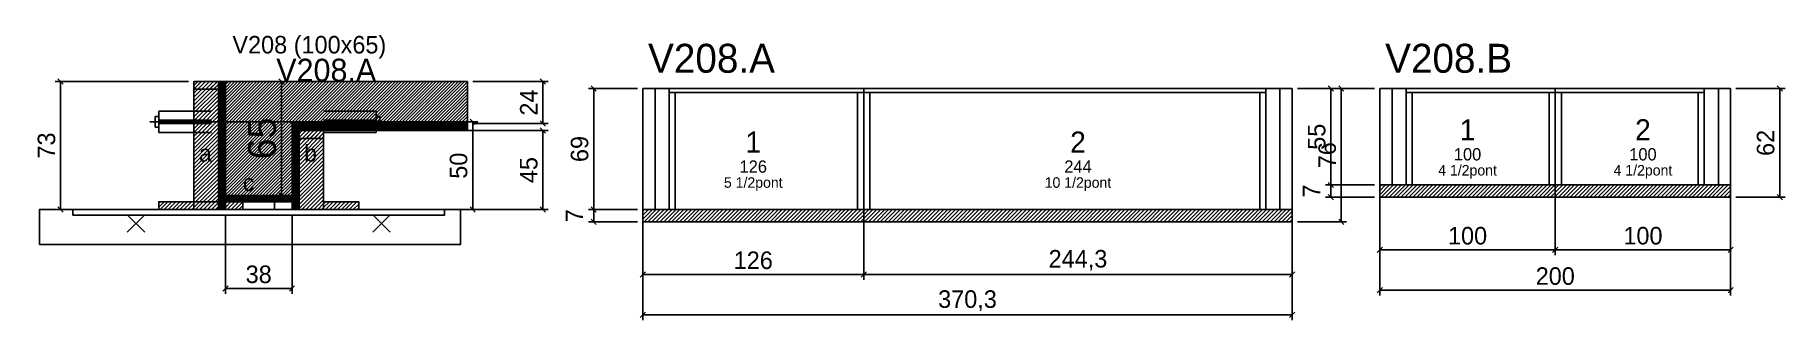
# Model space of a CAD drawing. Extents: x -69 to 929, y -132 to 31.
import ezdxf
from ezdxf.enums import TextEntityAlignment as Align

# ---------------------------------------------------------------- set-up
doc = ezdxf.new("R2010")
doc.units = 0
for name, color, linetype in [('5', 5, 'Continuous'), ('barrote', 126, 'Continuous'), ('CONCRETO', 251, 'Continuous'), ('COTA', 241, 'Continuous'), ('Cota Seção (2x)', 241, 'Continuous'), ('detalhes', 7, 'Continuous'), ('Hachura', 251, 'Continuous'), ('Madeira', 126, 'Continuous'), ('NOMENCLATURA', 7, 'Continuous'), ('Painéis', 200, 'Continuous'), ('presilha', 224, 'Continuous'), ('SARR_2.2x7', 40, 'Continuous'), ('SARR_3.5x7', 81, 'Continuous'), ('SCO-___-LAJ', 224, 'Continuous'), ('TENSOR', 224, 'Continuous'), ('texto', 7, 'Continuous'), ('Texto Seção', 7, 'Continuous')]:
    doc.layers.add(name, color=color, linetype=linetype)
doc.dimstyles.new('PAINEL', dxfattribs={"dimtxt": 10, "dimasz": 3, "dimexe": 3, "dimexo": 3, "dimgap": 3, "dimtad": 1, "dimblk": 'OBLIQUE', "dimblk1": 'OBLIQUE', "dimcen": 2.5, "dimclrd": 4, "dimclre": 4, "dimclrt": 240, "dimazin": 3, "dimtfac": 1, "dimtmove": 0, "dimatfit": 3})
doc.dimstyles.new('SECAO2X', dxfattribs={"dimtxt": 16, "dimasz": 3, "dimexe": 3, "dimexo": 3, "dimgap": 3, "dimtad": 1, "dimblk": 'OBLIQUE', "dimblk1": 'OBLIQUE', "dimcen": 2.5, "dimclrd": 4, "dimclre": 4, "dimclrt": 240, "dimazin": 3, "dimtfac": 1, "dimtmove": 0, "dimatfit": 3})

# ---------------------------------------------------------------- blocks, each defined once
blk = doc.blocks.new('_OBLIQUE')
at = {"color": 0, "linetype": 'BYBLOCK'}
blk.add_line((-0.5, -0.5), (0.5, 0.5), dxfattribs=at)

msp = doc.modelspace()

# ---------------------------------------------------------------- hatches: boundary and pattern name
at = {"layer": 'COTA'}
h = msp.add_hatch(dxfattribs=at)
h.set_pattern_fill('ANSI31', scale=0.4)
h.paths.add_polyline_path([(40, -61), (40, 4), (178, 4), (178, -20), (78, -20), (78, -61)])
h = msp.add_hatch(dxfattribs=at)
h.set_pattern_fill('ANSI31', scale=0.5)
h.paths.add_polyline_path([(698.3, -62), (798.3, -62), (798.3, -55), (698.3, -55)])
h = msp.add_hatch(dxfattribs=at)
h.set_pattern_fill('ANSI31', scale=0.5)
h.paths.add_polyline_path([(798.3, -62), (898.3, -62), (898.3, -55), (798.3, -55)])
h = msp.add_hatch(dxfattribs=at)
h.set_pattern_fill('ANSI31', scale=0.5)
h.paths.add_polyline_path([(278, -76), (404, -76), (404, -69), (278, -69)])
h = msp.add_hatch(dxfattribs=at)
h.set_pattern_fill('ANSI31', scale=0.5)
h.paths.add_polyline_path([(404, -76), (648.3, -76), (648.3, -69), (404, -69)])
at = {"layer": 'Hachura'}
h = msp.add_hatch(dxfattribs=at)
h.set_pattern_fill('ANSI31', scale=0.5)
h.paths.add_polyline_path([(22, -69), (36, -69), (36, 4), (22, 4)])
h = msp.add_hatch(dxfattribs=at)
h.set_pattern_fill('ANSI31', scale=0.5)
h.paths.add_polyline_path([(22, -0.4), (36, -0.4), (36, 4), (22, 4)])
h = msp.add_hatch(dxfattribs=at)
h.set_pattern_fill('SOLID')
h.paths.add_polyline_path([(36, -69), (40, -69), (40, 4), (36, 4)])
h = msp.add_hatch(dxfattribs=at)
h.set_pattern_fill('SOLID')
h.paths.add_polyline_path([(78, -24), (178, -24), (178, -20), (78, -20)])
h = msp.add_hatch(dxfattribs=at)
h.set_pattern_fill('SOLID')
h.paths.add_polyline_path([(78, -69), (82, -69), (82, -24), (78, -24)])
h = msp.add_hatch(dxfattribs=at)
h.set_pattern_fill('ANSI31', scale=0.5)
h.paths.add_polyline_path([(82, -69), (96, -69), (96, -24), (82, -24)])
h = msp.add_hatch(dxfattribs=at)
h.set_pattern_fill('ANSI31', scale=0.5)
h.paths.add_polyline_path([(82, -28.4), (96, -28.4), (96, -24), (82, -24)])
h = msp.add_hatch(dxfattribs=at)
h.set_pattern_fill('ANSI31', scale=0.5)
h.paths.add_polyline_path([(2, -69), (22, -69), (22, -64.6), (2, -64.6)])
h = msp.add_hatch(dxfattribs=at)
h.set_pattern_fill('SOLID')
h.paths.add_polyline_path([(40, -64.6), (78, -64.6), (78, -61), (40, -61)])
h = msp.add_hatch(dxfattribs=at)
h.set_pattern_fill('ANSI31', scale=0.5)
h.paths.add_polyline_path([(40, -69), (50, -69), (50, -64.6), (40, -64.6)])
h = msp.add_hatch(dxfattribs=at)
h.set_pattern_fill('ANSI31', scale=0.5)
h.paths.add_polyline_path([(96, -69), (116, -69), (116, -64.6), (96, -64.6)])

# ---------------------------------------------------------------- linework, layer by layer
for p, q in [((0, -16), (0, -22)), ((2, -16), (0, -16)), ((2, -13), (32, -13)), ((2, -13), (2, -25)), ((2, -18), (32, -18)), ((96, -13), (126, -13)), ((96, -18), (126, -18)), ((126, -13), (126, -25)), ((126, -16), (128, -16)), ((128, -16), (128, -22)), ((2, -22), (0, -22)), ((2, -20), (32, -20)), ((2, -25), (32, -25)), ((96, -20), (126, -20)), ((96, -25), (126, -25)), ((126, -22), (128, -22))]:
    msp.add_line(p, q)
at = {"layer": 'barrote'}
msp.add_lwpolyline([(-66, -89), (174, -89), (174, -69), (-66, -69)], close=True, dxfattribs=at)
at = {"layer": 'CONCRETO'}
msp.add_lwpolyline([(40, -61), (40, 4), (178, 4), (178, -20), (78, -20), (78, -61)], close=True, dxfattribs=at)
at = {"layer": 'Madeira'}
for points in [[(22, -69), (36, -69), (36, 4), (22, 4)], [(22, -0.4), (36, -0.4), (36, 4), (22, 4)], [(82, -69), (96, -69), (96, -24), (82, -24)], [(82, -28.4), (96, -28.4), (96, -24), (82, -24)], [(2, -69), (22, -69), (22, -64.6), (2, -64.6)], [(22, -69), (36, -69), (36, -64.6), (22, -64.6)], [(40, -69), (50, -69), (50, -64.6), (40, -64.6)], [(68, -69), (78, -69), (78, -64.6), (68, -64.6)], [(96, -69), (116, -69), (116, -64.6), (96, -64.6)]]:
    msp.add_lwpolyline(points, close=True, dxfattribs=at)
at = {"layer": 'Painéis'}
for p, q in [((278, 0), (404, 0)), ((278, -69), (278, 0)), ((404, -69), (404, 0)), ((404, -69), (404, 0)), ((404, 0), (648.3, 0)), ((404, -69), (404, 0)), ((648.3, -69), (648.3, 0)), ((698.3, 0), (798.3, 0)), ((698.3, -55), (698.3, 0)), ((798.3, -55), (798.3, 0)), ((798.3, -55), (798.3, 0)), ((798.3, 0), (898.3, 0)), ((798.3, -55), (798.3, 0)), ((898.3, -55), (898.3, 0)), ((698.3, -55), (798.3, -55)), ((798.3, -55), (898.3, -55)), ((278, -69), (404, -69)), ((404, -69), (648.3, -69))]:
    msp.add_line(p, q, dxfattribs=at)
for points in [[(36, -69), (40, -69), (40, 4), (36, 4)], [(78, -24), (178, -24), (178, -20), (78, -20)], [(78, -69), (82, -69), (82, -24), (78, -24)], [(40, -64.6), (78, -64.6), (78, -61), (40, -61)]]:
    msp.add_lwpolyline(points, close=True, dxfattribs=at)
at = {"layer": 'presilha'}
for p, q in [((-16, -82), (-6, -72)), ((-16, -72), (-6, -82)), ((124, -82), (134, -72)), ((124, -72), (134, -82))]:
    msp.add_line(p, q, dxfattribs=at)
at = {"layer": 'SARR_2.2x7'}
for p, q in [((285, -69), (285, 0)), ((641.3, -69), (641.3, 0)), ((705.3, -55), (705.3, 0)), ((891.3, -55), (891.3, 0)), ((293, -2.2), (404, -2.2)), ((404, -2.2), (633.3, -2.2)), ((713.3, -2.2), (798.3, -2.2)), ((798.3, -2.2), (883.3, -2.2))]:
    msp.add_line(p, q, dxfattribs=at)
at = {"layer": 'SARR_3.5x7'}
for p, q in [((293, -69), (293, 0)), ((404, -69), (404, 0)), ((404, -69), (404, 0)), ((633.3, -69), (633.3, 0)), ((713.3, -55), (713.3, 0)), ((798.3, -55), (798.3, 0)), ((798.3, -55), (798.3, 0)), ((883.3, -55), (883.3, 0)), ((296.5, -69), (296.5, -2.2)), ((400.5, -69), (400.5, -2.2)), ((407.5, -69), (407.5, -2.2)), ((629.8, -69), (629.8, -2.2)), ((716.8, -55), (716.8, -2.2)), ((794.8, -55), (794.8, -2.2)), ((801.8, -55), (801.8, -2.2)), ((879.8, -55), (879.8, -2.2)), ((713.3, -55), (716.8, -55)), ((794.8, -55), (798.3, -55)), ((798.3, -55), (801.8, -55)), ((879.8, -55), (883.3, -55)), ((293, -69), (296.5, -69)), ((400.5, -69), (404, -69)), ((404, -69), (407.5, -69)), ((629.8, -69), (633.3, -69))]:
    msp.add_line(p, q, dxfattribs=at)
at = {"layer": 'SCO-___-LAJ'}
for points in [[(698.3, -62), (798.3, -62), (798.3, -55), (698.3, -55)], [(798.3, -62), (898.3, -62), (898.3, -55), (798.3, -55)], [(-47, -72.2), (165, -72.2), (165, -69), (-47, -69)], [(278, -76), (404, -76), (404, -69), (278, -69)], [(404, -76), (648.3, -76), (648.3, -69), (404, -69)]]:
    msp.add_lwpolyline(points, close=True, dxfattribs=at)
at = {"layer": 'TENSOR'}
msp.add_line((-3, -19), (176, -19), dxfattribs=at)

# ---------------------------------------------------------------- texts
at = {"layer": '5'}
for s, height, p in [('1', 12, (748.3, -23.5)), ('2', 12, (848.3, -23.5)), ('1', 12, (341, -30.5)), ('2', 12, (526.15, -30.5)), ('100', 7, (748.3, -37.5)), ('100', 7, (848.3, -37.5)), ('126', 7, (341, -44.5)), ('244', 7, (526.15, -44.5))]:
    msp.add_text(s, height=height, dxfattribs=at).set_placement(p, align=Align.MIDDLE_CENTER)
at = {"layer": 'detalhes'}
for s, p in [('a', (25, -41.7)), ('b', (85, -41.7)), ('c', (50, -58.5))]:
    msp.add_text(s, height=9.6, dxfattribs=at).set_placement(p)
at = {"layer": 'NOMENCLATURA'}
for s, p in [('V208.A', (281, 9)), ('V208.B', (701.3, 9))]:
    msp.add_text(s, height=16.5, dxfattribs=at).set_placement(p)
at = {"layer": 'texto', "char_height": 6, "attachment_point": 5}
for s, insert in [('4 1/2pont', (748.3, -47.5)), ('4 1/2pont', (848.3, -47.5)), ('5 1/2pont', (341, -54.5)), ('10 1/2pont', (526.15, -54.5))]:
    msp.add_mtext(s, dxfattribs=dict(at, insert=insert))
at = {"layer": 'Texto Seção'}
for s, height, p in [('V208 (100x65)', 10, (44, 20)), ('V208.A', 13, (69, 4))]:
    msp.add_text(s, height=height, dxfattribs=at).set_placement(p)

# ---------------------------------------------------------------- dimensions: what is measured, and where the dimension line sits
at = {"layer": 'COTA'}
for base, p1, p2 in [((-54, -69), (2, -69), (22, 4)), ((221, -20), (178, -20), (178, 4)), ((250, -69), (278, -69), (278, 0)), ((676.3, -76), (648.3, -76), (648.3, 0)), ((670.3, -55), (698.3, -55), (698.3, 0)), ((926.3, -62), (898.3, -62), (898.3, 0)), ((181, -69), (96, -69), (96, -19)), ((221, -69), (96, -69), (96, -24)), ((670.3, -62), (698.3, -62), (698.3, -55)), ((250, -76), (278, -76), (278, -69))]:
    msp.add_linear_dim(base=base, p1=p1, p2=p2, angle=90, dimstyle='PAINEL', dxfattribs=at).render()
for base, p1, p2 in [((698.3, -92), (698.3, -55), (798.3, -55)), ((698.3, -115), (698.3, -55), (898.3, -55)), ((798.3, -92), (798.3, -55), (898.3, -55)), ((40, -114), (40, -69), (78, -69)), ((278, -106), (278, -69), (404, -69)), ((278, -129), (278, -69), (648.3, -69)), ((404, -106), (404, -69), (648.3, -69))]:
    msp.add_linear_dim(base=base, p1=p1, p2=p2, dimstyle='PAINEL', dxfattribs=at).render()
at = {"layer": 'Cota Seção (2x)'}
msp.add_linear_dim(base=(72, -61), p1=(40, -61), p2=(40, 4), angle=90, dimstyle='SECAO2X', dxfattribs=at).render()

doc.saveas('drawing.dxf')
